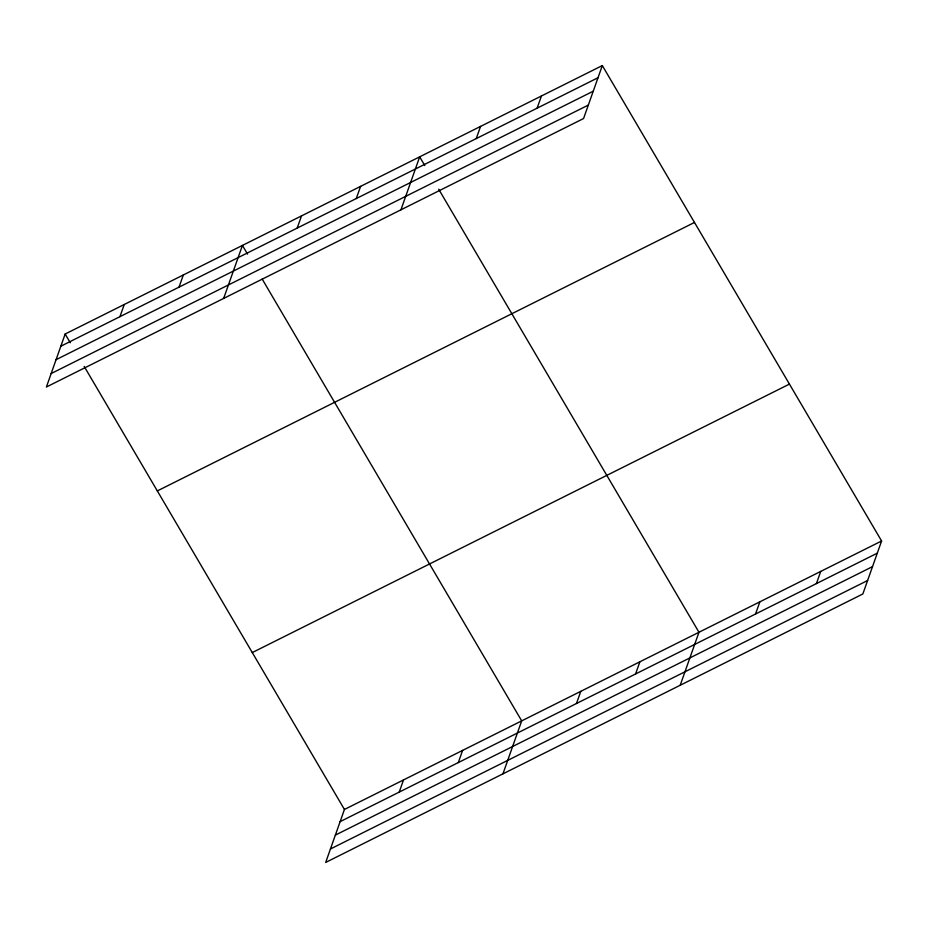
<?xml version="1.0" encoding="UTF-8"?>
<svg xmlns="http://www.w3.org/2000/svg" width="928" height="928" viewBox="0 0 928 928"><rect width="100%" height="100%" fill="white"/><g stroke="black" fill="none" stroke-linecap="round" stroke-linejoin="round"><path stroke-width="1.39" d="M602.318 65.563L65.157 334.022L46.4 387.011L583.561 118.54L602.318 65.563L881.6 540.989L862.843 593.978L325.682 862.437L344.439 809.46L881.6 540.989M119.932 316.668L124.248 304.5M179.023 287.146L183.338 274.966M223.66 298.41L242.428 245.433L247.544 254.144M297.204 228.079L301.507 215.899M356.282 198.546L360.598 186.366M400.931 209.821L419.688 156.844L424.804 165.555M476.25 138.585L480.565 126.417M537.126 108.158L541.442 95.99M399.214 792.106L403.529 779.926M458.304 762.572L462.62 750.392M502.941 773.848L521.698 720.87L262.172 279.05M576.474 703.517L580.789 691.337M635.564 673.983L639.879 661.803M680.201 685.247L698.97 632.27L438.7 189.208M755.531 614.023L759.846 601.843M816.408 583.596L820.723 571.416M60.854 346.202L598.015 77.732M56.086 359.67L593.247 91.199M51.168 373.543L588.329 105.073M157.319 490.924L694.48 222.453M252.277 652.57L789.438 384.099M340.124 821.64L877.285 553.169M335.356 835.107L872.517 566.637M330.449 848.981L867.61 580.51M65.157 334.022L70.284 342.745M84.181 366.398L344.439 809.46"/></g></svg>
